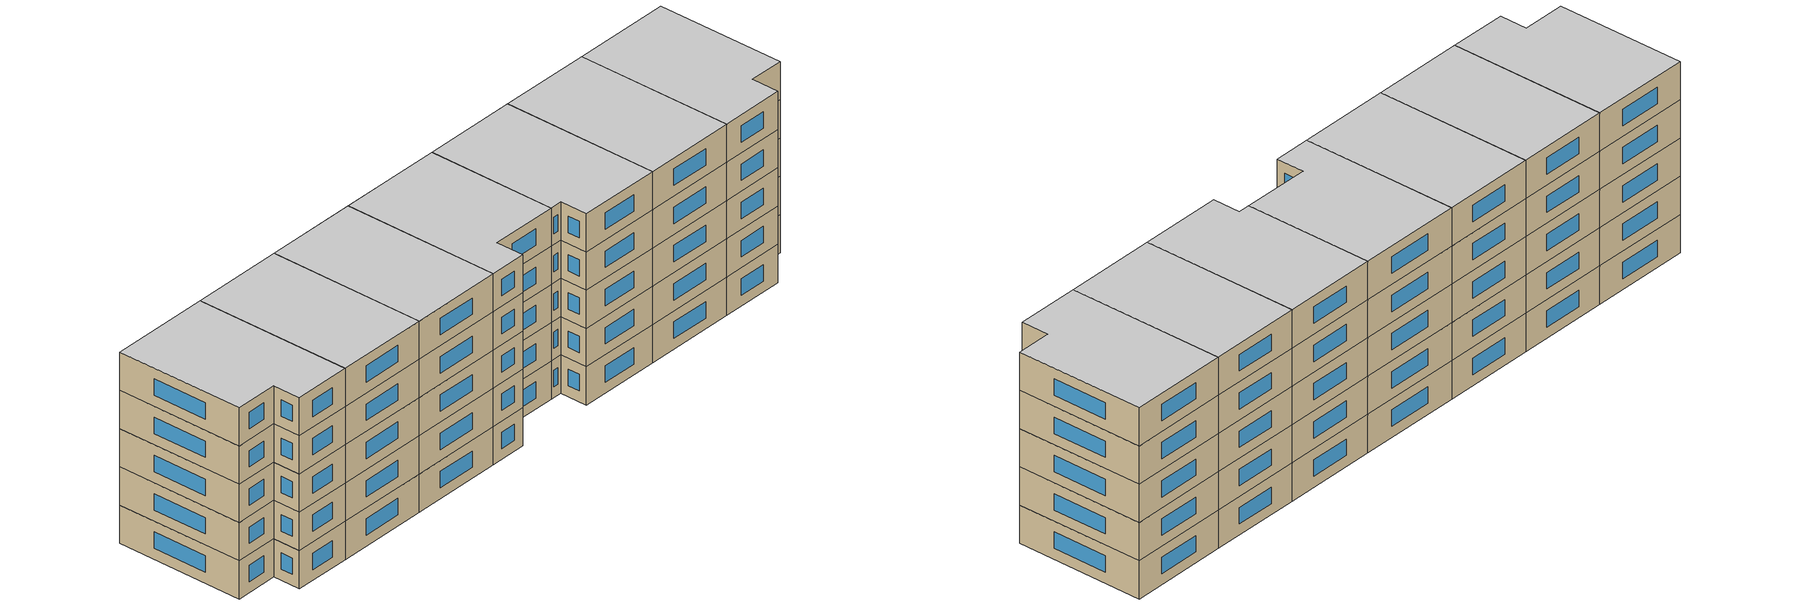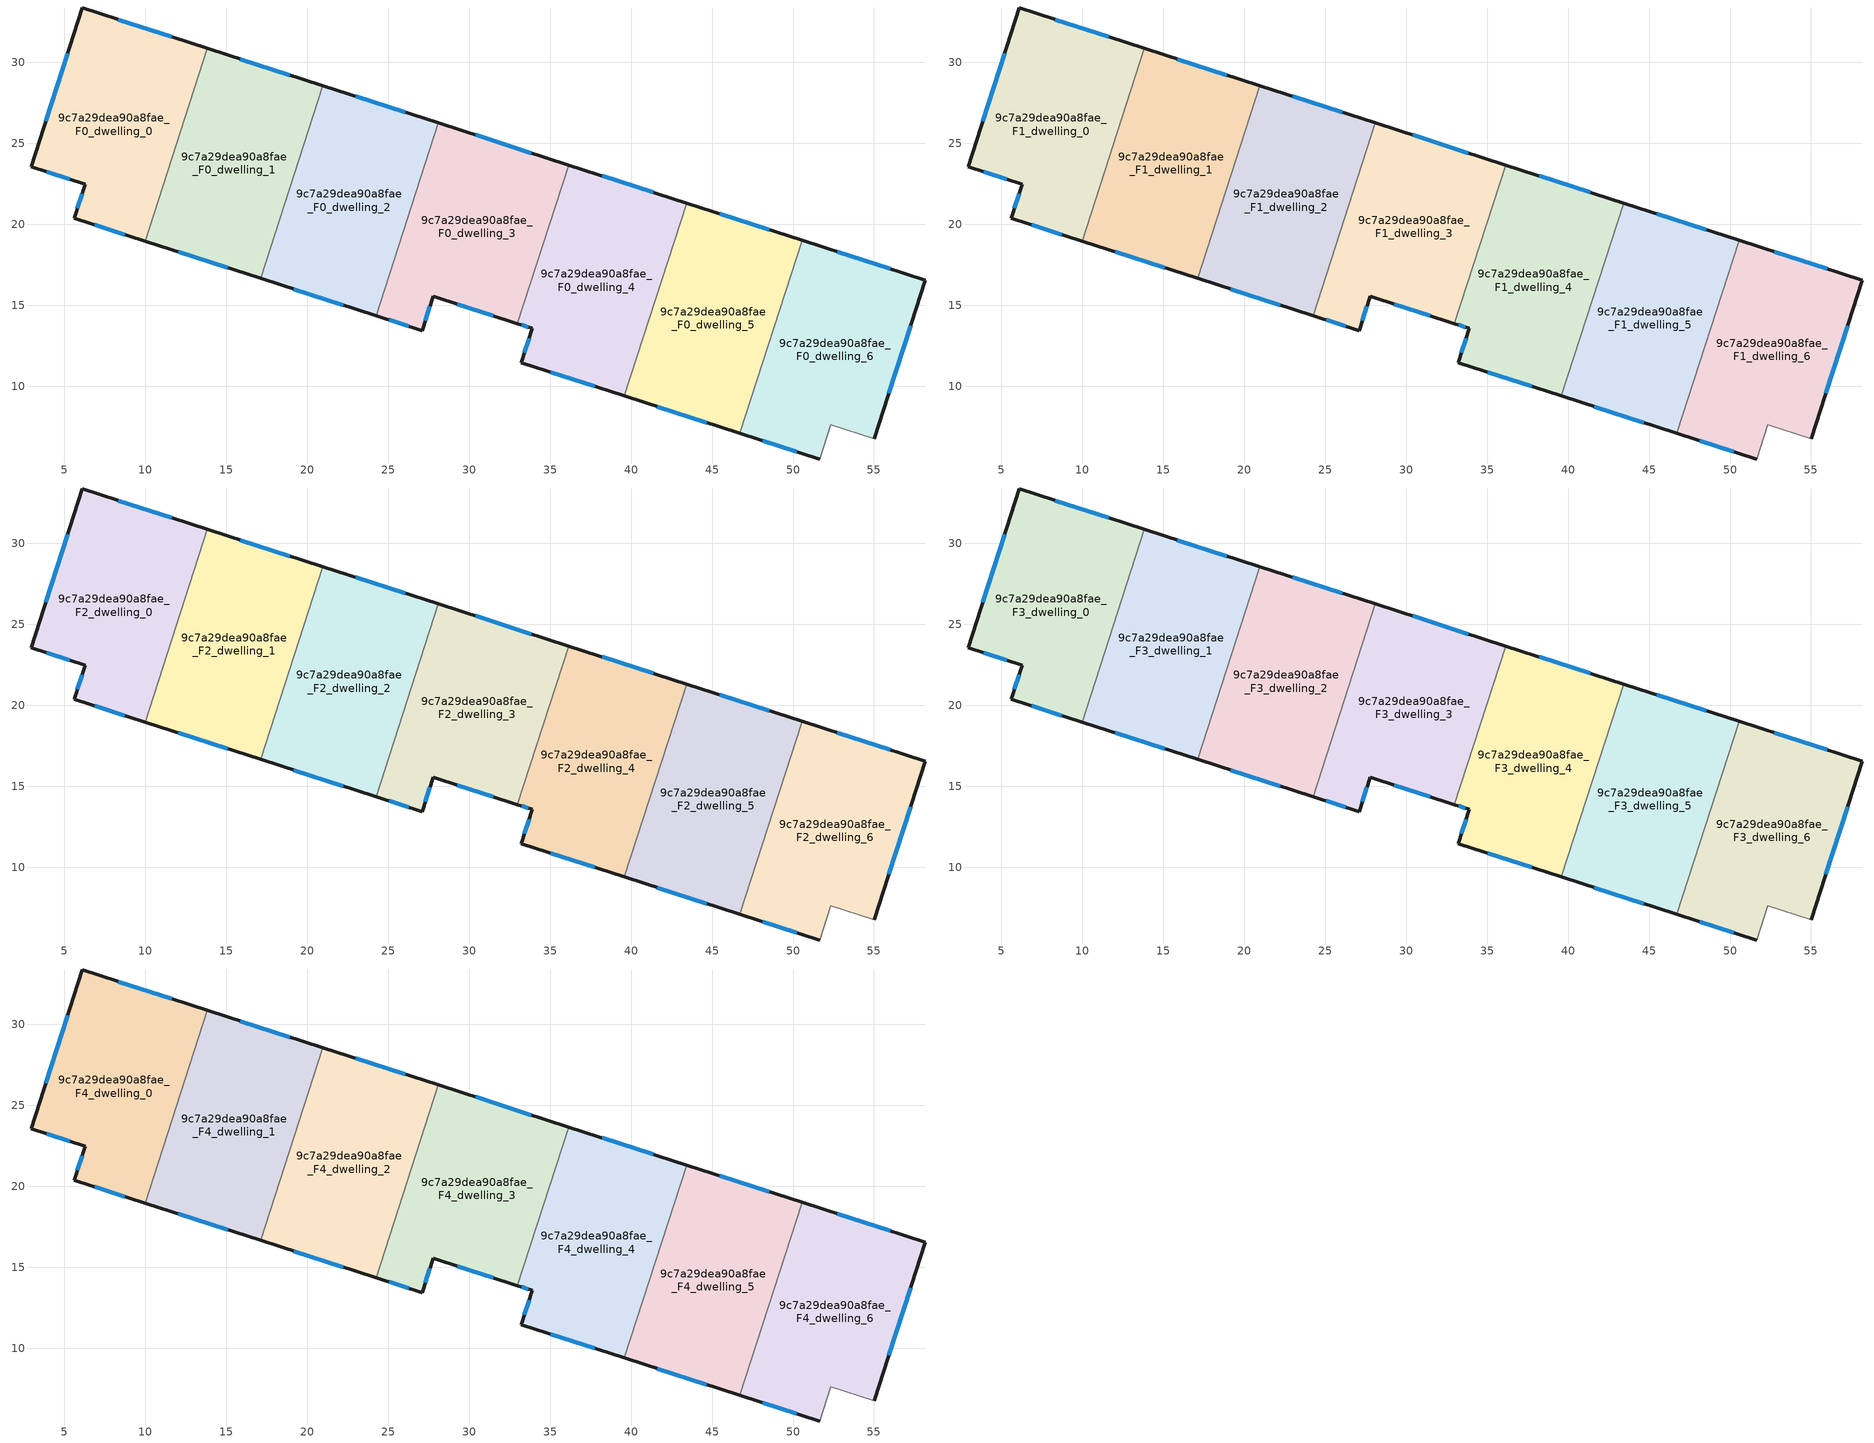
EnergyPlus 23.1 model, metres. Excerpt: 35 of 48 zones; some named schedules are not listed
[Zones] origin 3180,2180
9c7a29dea90a8fae_F0_dwelling_0
 floor ground (EU_floor_Construction): 13.85,30.87 10,18.96 5.62,20.38 6.31,22.49 2.97,23.57 6.13,33.36 z0
 wall outside (EU_wall_Construction): 13.85,30.87 6.13,33.36 2.97,23.57 6.31,22.49 5.62,20.38 10,18.96 z0:3
 wall to 9c7a29dea90a8fae_F0_dwelling_1 (EU_wall_Construction): 10,18.96 13.85,30.87 z0:3
 window (EU_Window_Construction): 5.22,30.56 3.87,26.37 / 11.64,31.58 8.33,32.65 / 6.88,19.97 8.75,19.37 / 6.11,21.89 5.82,20.98 / 3.92,23.26 5.35,22.8 z0.86:2.14
9c7a29dea90a8fae_F0_dwelling_1
 floor ground (EU_floor_Construction): 20.97,28.56 17.13,16.66 10,18.96 13.85,30.87 z0
 wall outside (EU_wall_Construction): 10,18.96 17.13,16.66 / 20.97,28.56 13.85,30.87 z0:3
 wall to 9c7a29dea90a8fae_F0_dwelling_2 (EU_wall_Construction): 17.13,16.66 20.97,28.56 z0:3
 window (EU_Window_Construction): 12.04,18.31 15.09,17.32 / 18.94,29.22 15.88,30.21 z0.86:2.14
9c7a29dea90a8fae_F0_dwelling_2
 floor ground (EU_floor_Construction): 28.1,26.26 24.26,14.36 17.13,16.66 20.97,28.56 z0
 wall outside (EU_wall_Construction): 17.13,16.66 24.26,14.36 / 28.1,26.26 20.97,28.56 z0:3
 wall to 9c7a29dea90a8fae_F0_dwelling_3 (EU_wall_Construction): 24.26,14.36 28.1,26.26 z0:3
 window (EU_Window_Construction): 19.17,16 22.22,15.02 / 26.06,26.92 23.01,27.91 z0.86:2.14
9c7a29dea90a8fae_F0_dwelling_3
 floor ground (EU_floor_Construction): 36.15,23.66 32.99,13.87 27.78,15.55 27.1,13.44 24.26,14.36 28.1,26.26 z0
 wall outside (EU_wall_Construction): 36.15,23.66 28.1,26.26 / 24.26,14.36 27.1,13.44 27.78,15.55 32.99,13.87 z0:3
 wall to 9c7a29dea90a8fae_F0_dwelling_4 (EU_wall_Construction): 32.99,13.87 36.15,23.66 z0:3
 window (EU_Window_Construction): 33.85,24.4 30.4,25.52 / 29.27,15.07 31.5,14.35 / 27.29,14.05 27.58,14.95 / 25.07,14.1 26.28,13.7 z0.86:2.14
9c7a29dea90a8fae_F0_dwelling_4
 floor ground (EU_floor_Construction): 43.44,21.31 39.6,9.41 33.22,11.46 33.91,13.58 32.99,13.87 36.15,23.66 z0
 wall outside (EU_wall_Construction): 43.44,21.31 36.15,23.66 / 32.99,13.87 33.91,13.58 33.22,11.46 39.6,9.41 z0:3
 wall to 9c7a29dea90a8fae_F0_dwelling_5 (EU_wall_Construction): 39.6,9.41 43.44,21.31 z0:3
 window (EU_Window_Construction): 41.36,21.98 38.23,22.99 / 35.04,10.88 37.78,9.99 / 33.71,12.97 33.42,12.07 / 33.25,13.79 33.64,13.66 z0.86:2.14
9c7a29dea90a8fae_F0_dwelling_5
 floor ground (EU_floor_Construction): 50.57,19 46.72,7.1 39.6,9.41 43.44,21.31 z0
 wall outside (EU_wall_Construction): 39.6,9.41 46.72,7.1 / 50.57,19 43.44,21.31 z0:3
 wall to 9c7a29dea90a8fae_F0_dwelling_6 (EU_wall_Construction): 46.72,7.1 50.57,19 z0:3
 window (EU_Window_Construction): 41.63,8.75 44.69,7.76 / 48.53,19.66 45.48,20.65 z0.86:2.14
9c7a29dea90a8fae_F0_dwelling_6
 floor ground (EU_floor_Construction): 58.17,16.55 55.01,6.76 52.33,7.62 51.65,5.51 46.72,7.1 50.57,19 z0
 wall outside (EU_wall_Construction): 46.72,7.1 51.65,5.51 / 55.01,6.76 58.17,16.55 50.57,19 z0:3
 wall adiabatic (EU_wall_Construction): 51.65,5.51 52.33,7.62 55.01,6.76 z0:3
 window (EU_Window_Construction): 48.13,6.65 50.24,5.97 / 56,17.25 52.74,18.3 / 55.91,9.56 57.26,13.75 z0.86:2.14
9c7a29dea90a8fae_F1_dwelling_0
 floor to 9c7a29dea90a8fae_F0_dwelling_0 (EU_floor_Construction): 13.85,30.87 10,18.96 5.62,20.38 6.31,22.49 2.97,23.57 6.13,33.36 z3
 wall outside (EU_wall_Construction): 13.85,30.87 6.13,33.36 2.97,23.57 6.31,22.49 5.62,20.38 10,18.96 z3:6
 wall to 9c7a29dea90a8fae_F1_dwelling_1 (EU_wall_Construction): 10,18.96 13.85,30.87 z3:6
 window (EU_Window_Construction): 5.22,30.56 3.87,26.37 / 11.64,31.58 8.33,32.65 / 6.88,19.97 8.75,19.37 / 6.11,21.89 5.82,20.98 / 3.92,23.26 5.35,22.8 z3.86:5.14
9c7a29dea90a8fae_F1_dwelling_1
 floor to 9c7a29dea90a8fae_F0_dwelling_1 (EU_floor_Construction): 20.97,28.56 17.13,16.66 10,18.96 13.85,30.87 z3
 wall outside (EU_wall_Construction): 10,18.96 17.13,16.66 / 20.97,28.56 13.85,30.87 z3:6
 wall to 9c7a29dea90a8fae_F1_dwelling_2 (EU_wall_Construction): 17.13,16.66 20.97,28.56 z3:6
 window (EU_Window_Construction): 12.04,18.31 15.09,17.32 / 18.94,29.22 15.88,30.21 z3.86:5.14
9c7a29dea90a8fae_F1_dwelling_2
 floor to 9c7a29dea90a8fae_F0_dwelling_2 (EU_floor_Construction): 28.1,26.26 24.26,14.36 17.13,16.66 20.97,28.56 z3
 wall outside (EU_wall_Construction): 17.13,16.66 24.26,14.36 / 28.1,26.26 20.97,28.56 z3:6
 wall to 9c7a29dea90a8fae_F1_dwelling_3 (EU_wall_Construction): 24.26,14.36 28.1,26.26 z3:6
 window (EU_Window_Construction): 19.17,16 22.22,15.02 / 26.06,26.92 23.01,27.91 z3.86:5.14
9c7a29dea90a8fae_F1_dwelling_3
 floor to 9c7a29dea90a8fae_F0_dwelling_3 (EU_floor_Construction): 36.15,23.66 32.99,13.87 27.78,15.55 27.1,13.44 24.26,14.36 28.1,26.26 z3
 wall outside (EU_wall_Construction): 36.15,23.66 28.1,26.26 / 24.26,14.36 27.1,13.44 27.78,15.55 32.99,13.87 z3:6
 wall to 9c7a29dea90a8fae_F1_dwelling_4 (EU_wall_Construction): 32.99,13.87 36.15,23.66 z3:6
 window (EU_Window_Construction): 33.85,24.4 30.4,25.52 / 29.27,15.07 31.5,14.35 / 27.29,14.05 27.58,14.95 / 25.07,14.1 26.28,13.7 z3.86:5.14
9c7a29dea90a8fae_F1_dwelling_4
 floor to 9c7a29dea90a8fae_F0_dwelling_4 (EU_floor_Construction): 43.44,21.31 39.6,9.41 33.22,11.46 33.91,13.58 32.99,13.87 36.15,23.66 z3
 wall outside (EU_wall_Construction): 43.44,21.31 36.15,23.66 / 32.99,13.87 33.91,13.58 33.22,11.46 39.6,9.41 z3:6
 wall to 9c7a29dea90a8fae_F1_dwelling_5 (EU_wall_Construction): 39.6,9.41 43.44,21.31 z3:6
 window (EU_Window_Construction): 41.36,21.98 38.23,22.99 / 35.04,10.88 37.78,9.99 / 33.71,12.97 33.42,12.07 / 33.25,13.79 33.64,13.66 z3.86:5.14
9c7a29dea90a8fae_F1_dwelling_5
 floor to 9c7a29dea90a8fae_F0_dwelling_5 (EU_floor_Construction): 50.57,19 46.72,7.1 39.6,9.41 43.44,21.31 z3
 wall outside (EU_wall_Construction): 39.6,9.41 46.72,7.1 / 50.57,19 43.44,21.31 z3:6
 wall to 9c7a29dea90a8fae_F1_dwelling_6 (EU_wall_Construction): 46.72,7.1 50.57,19 z3:6
 window (EU_Window_Construction): 41.63,8.75 44.69,7.76 / 48.53,19.66 45.48,20.65 z3.86:5.14
9c7a29dea90a8fae_F1_dwelling_6
 floor to 9c7a29dea90a8fae_F0_dwelling_6 (EU_floor_Construction): 58.17,16.55 55.01,6.76 52.33,7.62 51.65,5.51 46.72,7.1 50.57,19 z3
 wall outside (EU_wall_Construction): 46.72,7.1 51.65,5.51 / 55.01,6.76 58.17,16.55 50.57,19 z3:6
 wall adiabatic (EU_wall_Construction): 51.65,5.51 52.33,7.62 55.01,6.76 z3:6
 window (EU_Window_Construction): 48.13,6.65 50.24,5.97 / 56,17.25 52.74,18.3 / 55.91,9.56 57.26,13.75 z3.86:5.14
9c7a29dea90a8fae_F2_dwelling_0
 floor to 9c7a29dea90a8fae_F1_dwelling_0 (EU_floor_Construction): 13.85,30.87 10,18.96 5.62,20.38 6.31,22.49 2.97,23.57 6.13,33.36 z6
 wall outside (EU_wall_Construction): 13.85,30.87 6.13,33.36 2.97,23.57 6.31,22.49 5.62,20.38 10,18.96 z6:9
 wall to 9c7a29dea90a8fae_F2_dwelling_1 (EU_wall_Construction): 10,18.96 13.85,30.87 z6:9
 window (EU_Window_Construction): 5.22,30.56 3.87,26.37 / 11.64,31.58 8.33,32.65 / 6.88,19.97 8.75,19.37 / 6.11,21.89 5.82,20.98 / 3.92,23.26 5.35,22.8 z6.86:8.14
9c7a29dea90a8fae_F2_dwelling_1
 floor to 9c7a29dea90a8fae_F1_dwelling_1 (EU_floor_Construction): 20.97,28.56 17.13,16.66 10,18.96 13.85,30.87 z6
 wall outside (EU_wall_Construction): 10,18.96 17.13,16.66 / 20.97,28.56 13.85,30.87 z6:9
 wall to 9c7a29dea90a8fae_F2_dwelling_2 (EU_wall_Construction): 17.13,16.66 20.97,28.56 z6:9
 window (EU_Window_Construction): 12.04,18.31 15.09,17.32 / 18.94,29.22 15.88,30.21 z6.86:8.14
9c7a29dea90a8fae_F2_dwelling_2
 floor to 9c7a29dea90a8fae_F1_dwelling_2 (EU_floor_Construction): 28.1,26.26 24.26,14.36 17.13,16.66 20.97,28.56 z6
 wall outside (EU_wall_Construction): 17.13,16.66 24.26,14.36 / 28.1,26.26 20.97,28.56 z6:9
 wall to 9c7a29dea90a8fae_F2_dwelling_3 (EU_wall_Construction): 24.26,14.36 28.1,26.26 z6:9
 window (EU_Window_Construction): 19.17,16 22.22,15.02 / 26.06,26.92 23.01,27.91 z6.86:8.14
9c7a29dea90a8fae_F2_dwelling_3
 floor to 9c7a29dea90a8fae_F1_dwelling_3 (EU_floor_Construction): 36.15,23.66 32.99,13.87 27.78,15.55 27.1,13.44 24.26,14.36 28.1,26.26 z6
 wall outside (EU_wall_Construction): 36.15,23.66 28.1,26.26 / 24.26,14.36 27.1,13.44 27.78,15.55 32.99,13.87 z6:9
 wall to 9c7a29dea90a8fae_F2_dwelling_4 (EU_wall_Construction): 32.99,13.87 36.15,23.66 z6:9
 window (EU_Window_Construction): 33.85,24.4 30.4,25.52 / 29.27,15.07 31.5,14.35 / 27.29,14.05 27.58,14.95 / 25.07,14.1 26.28,13.7 z6.86:8.14
9c7a29dea90a8fae_F2_dwelling_4
 floor to 9c7a29dea90a8fae_F1_dwelling_4 (EU_floor_Construction): 43.44,21.31 39.6,9.41 33.22,11.46 33.91,13.58 32.99,13.87 36.15,23.66 z6
 wall outside (EU_wall_Construction): 43.44,21.31 36.15,23.66 / 32.99,13.87 33.91,13.58 33.22,11.46 39.6,9.41 z6:9
 wall to 9c7a29dea90a8fae_F2_dwelling_5 (EU_wall_Construction): 39.6,9.41 43.44,21.31 z6:9
 window (EU_Window_Construction): 41.36,21.98 38.23,22.99 / 35.04,10.88 37.78,9.99 / 33.71,12.97 33.42,12.07 / 33.25,13.79 33.64,13.66 z6.86:8.14
9c7a29dea90a8fae_F2_dwelling_5
 floor to 9c7a29dea90a8fae_F1_dwelling_5 (EU_floor_Construction): 50.57,19 46.72,7.1 39.6,9.41 43.44,21.31 z6
 wall outside (EU_wall_Construction): 39.6,9.41 46.72,7.1 / 50.57,19 43.44,21.31 z6:9
 wall to 9c7a29dea90a8fae_F2_dwelling_6 (EU_wall_Construction): 46.72,7.1 50.57,19 z6:9
 window (EU_Window_Construction): 41.63,8.75 44.69,7.76 / 48.53,19.66 45.48,20.65 z6.86:8.14
9c7a29dea90a8fae_F2_dwelling_6
 floor to 9c7a29dea90a8fae_F1_dwelling_6 (EU_floor_Construction): 58.17,16.55 55.01,6.76 52.33,7.62 51.65,5.51 46.72,7.1 50.57,19 z6
 wall outside (EU_wall_Construction): 46.72,7.1 51.65,5.51 / 55.01,6.76 58.17,16.55 50.57,19 z6:9
 wall adiabatic (EU_wall_Construction): 51.65,5.51 52.33,7.62 55.01,6.76 z6:9
 window (EU_Window_Construction): 48.13,6.65 50.24,5.97 / 56,17.25 52.74,18.3 / 55.91,9.56 57.26,13.75 z6.86:8.14
9c7a29dea90a8fae_F3_dwelling_0
 floor to 9c7a29dea90a8fae_F2_dwelling_0 (EU_floor_Construction): 13.85,30.87 10,18.96 5.62,20.38 6.31,22.49 2.97,23.57 6.13,33.36 z9
 wall outside (EU_wall_Construction): 13.85,30.87 6.13,33.36 2.97,23.57 6.31,22.49 5.62,20.38 10,18.96 z9:12
 wall to 9c7a29dea90a8fae_F3_dwelling_1 (EU_wall_Construction): 10,18.96 13.85,30.87 z9:12
 window (EU_Window_Construction): 5.22,30.56 3.87,26.37 / 11.64,31.58 8.33,32.65 / 6.88,19.97 8.75,19.37 / 6.11,21.89 5.82,20.98 / 3.92,23.26 5.35,22.8 z9.86:11.14
9c7a29dea90a8fae_F3_dwelling_1
 floor to 9c7a29dea90a8fae_F2_dwelling_1 (EU_floor_Construction): 20.97,28.56 17.13,16.66 10,18.96 13.85,30.87 z9
 wall outside (EU_wall_Construction): 10,18.96 17.13,16.66 / 20.97,28.56 13.85,30.87 z9:12
 wall to 9c7a29dea90a8fae_F3_dwelling_2 (EU_wall_Construction): 17.13,16.66 20.97,28.56 z9:12
 window (EU_Window_Construction): 12.04,18.31 15.09,17.32 / 18.94,29.22 15.88,30.21 z9.86:11.14
9c7a29dea90a8fae_F3_dwelling_2
 floor to 9c7a29dea90a8fae_F2_dwelling_2 (EU_floor_Construction): 28.1,26.26 24.26,14.36 17.13,16.66 20.97,28.56 z9
 wall outside (EU_wall_Construction): 17.13,16.66 24.26,14.36 / 28.1,26.26 20.97,28.56 z9:12
 wall to 9c7a29dea90a8fae_F3_dwelling_3 (EU_wall_Construction): 24.26,14.36 28.1,26.26 z9:12
 window (EU_Window_Construction): 19.17,16 22.22,15.02 / 26.06,26.92 23.01,27.91 z9.86:11.14
9c7a29dea90a8fae_F3_dwelling_3
 floor to 9c7a29dea90a8fae_F2_dwelling_3 (EU_floor_Construction): 36.15,23.66 32.99,13.87 27.78,15.55 27.1,13.44 24.26,14.36 28.1,26.26 z9
 wall outside (EU_wall_Construction): 36.15,23.66 28.1,26.26 / 24.26,14.36 27.1,13.44 27.78,15.55 32.99,13.87 z9:12
 wall to 9c7a29dea90a8fae_F3_dwelling_4 (EU_wall_Construction): 32.99,13.87 36.15,23.66 z9:12
 window (EU_Window_Construction): 33.85,24.4 30.4,25.52 / 29.27,15.07 31.5,14.35 / 27.29,14.05 27.58,14.95 / 25.07,14.1 26.28,13.7 z9.86:11.14
9c7a29dea90a8fae_F3_dwelling_4
 floor to 9c7a29dea90a8fae_F2_dwelling_4 (EU_floor_Construction): 43.44,21.31 39.6,9.41 33.22,11.46 33.91,13.58 32.99,13.87 36.15,23.66 z9
 wall outside (EU_wall_Construction): 43.44,21.31 36.15,23.66 / 32.99,13.87 33.91,13.58 33.22,11.46 39.6,9.41 z9:12
 wall to 9c7a29dea90a8fae_F3_dwelling_5 (EU_wall_Construction): 39.6,9.41 43.44,21.31 z9:12
 window (EU_Window_Construction): 41.36,21.98 38.23,22.99 / 35.04,10.88 37.78,9.99 / 33.71,12.97 33.42,12.07 / 33.25,13.79 33.64,13.66 z9.86:11.14
9c7a29dea90a8fae_F3_dwelling_5
 floor to 9c7a29dea90a8fae_F2_dwelling_5 (EU_floor_Construction): 50.57,19 46.72,7.1 39.6,9.41 43.44,21.31 z9
 wall outside (EU_wall_Construction): 39.6,9.41 46.72,7.1 / 50.57,19 43.44,21.31 z9:12
 wall to 9c7a29dea90a8fae_F3_dwelling_6 (EU_wall_Construction): 46.72,7.1 50.57,19 z9:12
 window (EU_Window_Construction): 41.63,8.75 44.69,7.76 / 48.53,19.66 45.48,20.65 z9.86:11.14
9c7a29dea90a8fae_F3_dwelling_6
 floor to 9c7a29dea90a8fae_F2_dwelling_6 (EU_floor_Construction): 58.17,16.55 55.01,6.76 52.33,7.62 51.65,5.51 46.72,7.1 50.57,19 z9
 wall outside (EU_wall_Construction): 46.72,7.1 51.65,5.51 / 55.01,6.76 58.17,16.55 50.57,19 z9:12
 wall adiabatic (EU_wall_Construction): 51.65,5.51 52.33,7.62 55.01,6.76 z9:12
 window (EU_Window_Construction): 48.13,6.65 50.24,5.97 / 56,17.25 52.74,18.3 / 55.91,9.56 57.26,13.75 z9.86:11.14
9c7a29dea90a8fae_F4_dwelling_0
 floor to 9c7a29dea90a8fae_F3_dwelling_0 (EU_floor_Construction): 13.85,30.87 10,18.96 5.62,20.38 6.31,22.49 2.97,23.57 6.13,33.36 z12
 wall outside (EU_wall_Construction): 13.85,30.87 6.13,33.36 2.97,23.57 6.31,22.49 5.62,20.38 10,18.96 z12:15
 wall to 9c7a29dea90a8fae_F4_dwelling_1 (EU_wall_Construction): 10,18.96 13.85,30.87 z12:15
 window (EU_Window_Construction): 5.22,30.56 3.87,26.37 / 11.64,31.58 8.33,32.65 / 6.88,19.97 8.75,19.37 / 6.11,21.89 5.82,20.98 / 3.92,23.26 5.35,22.8 z12.86:14.14
 ceiling to 9c7a29dea90a8fae_F5_dwelling_0 (EU_floor_Construction): 10,18.96 13.85,30.87 6.13,33.36 2.97,23.57 6.31,22.49 5.62,20.38 z15
9c7a29dea90a8fae_F4_dwelling_1
 floor to 9c7a29dea90a8fae_F3_dwelling_1 (EU_floor_Construction): 20.97,28.56 17.13,16.66 10,18.96 13.85,30.87 z12
 wall outside (EU_wall_Construction): 10,18.96 17.13,16.66 / 20.97,28.56 13.85,30.87 z12:15
 wall to 9c7a29dea90a8fae_F4_dwelling_2 (EU_wall_Construction): 17.13,16.66 20.97,28.56 z12:15
 window (EU_Window_Construction): 12.04,18.31 15.09,17.32 / 18.94,29.22 15.88,30.21 z12.86:14.14
 ceiling to 9c7a29dea90a8fae_F5_dwelling_1 (EU_floor_Construction): 17.13,16.66 20.97,28.56 13.85,30.87 10,18.96 z15
9c7a29dea90a8fae_F4_dwelling_2
 floor to 9c7a29dea90a8fae_F3_dwelling_2 (EU_floor_Construction): 28.1,26.26 24.26,14.36 17.13,16.66 20.97,28.56 z12
 wall outside (EU_wall_Construction): 17.13,16.66 24.26,14.36 / 28.1,26.26 20.97,28.56 z12:15
 wall to 9c7a29dea90a8fae_F4_dwelling_3 (EU_wall_Construction): 24.26,14.36 28.1,26.26 z12:15
 window (EU_Window_Construction): 19.17,16 22.22,15.02 / 26.06,26.92 23.01,27.91 z12.86:14.14
 ceiling to 9c7a29dea90a8fae_F5_dwelling_2 (EU_floor_Construction): 24.26,14.36 28.1,26.26 20.97,28.56 17.13,16.66 z15
9c7a29dea90a8fae_F4_dwelling_3
 floor to 9c7a29dea90a8fae_F3_dwelling_3 (EU_floor_Construction): 36.15,23.66 32.99,13.87 27.78,15.55 27.1,13.44 24.26,14.36 28.1,26.26 z12
 wall outside (EU_wall_Construction): 36.15,23.66 28.1,26.26 / 24.26,14.36 27.1,13.44 27.78,15.55 32.99,13.87 z12:15
 wall to 9c7a29dea90a8fae_F4_dwelling_4 (EU_wall_Construction): 32.99,13.87 36.15,23.66 z12:15
 window (EU_Window_Construction): 33.85,24.4 30.4,25.52 / 29.27,15.07 31.5,14.35 / 27.29,14.05 27.58,14.95 / 25.07,14.1 26.28,13.7 z12.86:14.14
 ceiling to 9c7a29dea90a8fae_F5_dwelling_3 (EU_floor_Construction): 32.99,13.87 36.15,23.66 28.1,26.26 24.26,14.36 27.1,13.44 27.78,15.55 z15
9c7a29dea90a8fae_F4_dwelling_4
 floor to 9c7a29dea90a8fae_F3_dwelling_4 (EU_floor_Construction): 43.44,21.31 39.6,9.41 33.22,11.46 33.91,13.58 32.99,13.87 36.15,23.66 z12
 wall outside (EU_wall_Construction): 43.44,21.31 36.15,23.66 / 32.99,13.87 33.91,13.58 33.22,11.46 39.6,9.41 z12:15
 wall to 9c7a29dea90a8fae_F4_dwelling_5 (EU_wall_Construction): 39.6,9.41 43.44,21.31 z12:15
 window (EU_Window_Construction): 41.36,21.98 38.23,22.99 / 35.04,10.88 37.78,9.99 / 33.71,12.97 33.42,12.07 / 33.25,13.79 33.64,13.66 z12.86:14.14
 ceiling to 9c7a29dea90a8fae_F5_dwelling_4 (EU_floor_Construction): 39.6,9.41 43.44,21.31 36.15,23.66 32.99,13.87 33.91,13.58 33.22,11.46 z15
9c7a29dea90a8fae_F4_dwelling_5
 floor to 9c7a29dea90a8fae_F3_dwelling_5 (EU_floor_Construction): 50.57,19 46.72,7.1 39.6,9.41 43.44,21.31 z12
 wall outside (EU_wall_Construction): 39.6,9.41 46.72,7.1 / 50.57,19 43.44,21.31 z12:15
 wall to 9c7a29dea90a8fae_F4_dwelling_6 (EU_wall_Construction): 46.72,7.1 50.57,19 z12:15
 window (EU_Window_Construction): 41.63,8.75 44.69,7.76 / 48.53,19.66 45.48,20.65 z12.86:14.14
 ceiling to 9c7a29dea90a8fae_F5_dwelling_5 (EU_floor_Construction): 46.72,7.1 50.57,19 43.44,21.31 39.6,9.41 z15
9c7a29dea90a8fae_F4_dwelling_6
 floor to 9c7a29dea90a8fae_F3_dwelling_6 (EU_floor_Construction): 58.17,16.55 55.01,6.76 52.33,7.62 51.65,5.51 46.72,7.1 50.57,19 z12
 wall outside (EU_wall_Construction): 46.72,7.1 51.65,5.51 / 55.01,6.76 58.17,16.55 50.57,19 z12:15
 wall adiabatic (EU_wall_Construction): 51.65,5.51 52.33,7.62 55.01,6.76 z12:15
 window (EU_Window_Construction): 48.13,6.65 50.24,5.97 / 56,17.25 52.74,18.3 / 55.91,9.56 57.26,13.75 z12.86:14.14
 ceiling to 9c7a29dea90a8fae_F5_dwelling_6 (EU_floor_Construction): 55.01,6.76 58.17,16.55 50.57,19 46.72,7.1 51.65,5.51 52.33,7.62 z15
[Building]
EU S2 Campaign: North Axis=0; Terrain=City; Solar Distribution=FullExterior
[Site:Location]
Helsinki-Vantaa.AP: Latitude=60.317; Longitude=24.963; Time Zone=2; Elevation=54.6
[SizingPeriod:WeatherFileDays]
AnnualSizingPeriod: Begin Month=1; Begin Day of Month=1; End Month=12; End Day of Month=31; Day of Week for Start Day=Monday; Use Weather File Daylight Saving Period=No; Use Weather File Rain and Snow Indicators=No
[MATERIAL]
EU_InternalMass_Material: Roughness=MediumRough; Thickness=0.1; Conductivity=1; Density=1800; Specific Heat=900; Thermal Absorptance=0.9; Solar Absorptance=0.7; Visible Absorptance=0.7
[MATERIAL:NOMASS] Roughness=MediumRough; Thermal Absorptance=0.9; Solar Absorptance=0.7; Visible Absorptance=0.7
Name | Thermal Resistance
EU_wall_NoMass | 5.91765
EU_floor_NoMass | 6.2875
[WINDOWMATERIAL:SIMPLEGLAZINGSYSTEM]
EU_Window_SimpleGlazing: UFactor=0.994035; Solar Heat Gain Coefficient=0.7; Visible Transmittance=0.7
[CONSTRUCTION]
EU_wall_Construction: EU_wall_NoMass
EU_floor_Construction: EU_floor_NoMass
EU_Window_Construction: EU_Window_SimpleGlazing
EU_InternalMass_Construction: EU_InternalMass_Material
[ZONE] Type=1; Multiplier=1; Ceiling Height=autocalculate; Floor Area=autocalculate; Part of Total Floor Area=Yes
Name | Volume
9c7a29dea90a8fae_F0_dwelling_0; 9c7a29dea90a8fae_F1_dwelling_0; 9c7a29dea90a8fae_F2_dwelling_0; 9c7a29dea90a8fae_F3_dwelling_0; 9c7a29dea90a8fae_F4_dwelling_0 | 281.029
9c7a29dea90a8fae_F0_dwelling_1; 9c7a29dea90a8fae_F1_dwelling_1; 9c7a29dea90a8fae_F2_dwelling_1; 9c7a29dea90a8fae_F3_dwelling_1; 9c7a29dea90a8fae_F4_dwelling_1 | 280.952
9c7a29dea90a8fae_F0_dwelling_2; 9c7a29dea90a8fae_F1_dwelling_2; 9c7a29dea90a8fae_F2_dwelling_2; 9c7a29dea90a8fae_F3_dwelling_2; 9c7a29dea90a8fae_F4_dwelling_2 | 281.022
9c7a29dea90a8fae_F0_dwelling_3; 9c7a29dea90a8fae_F1_dwelling_3; 9c7a29dea90a8fae_F2_dwelling_3; 9c7a29dea90a8fae_F3_dwelling_3; 9c7a29dea90a8fae_F4_dwelling_3 | 280.975
9c7a29dea90a8fae_F0_dwelling_4; 9c7a29dea90a8fae_F1_dwelling_4; 9c7a29dea90a8fae_F2_dwelling_4; 9c7a29dea90a8fae_F3_dwelling_4; 9c7a29dea90a8fae_F4_dwelling_4 | 280.997
9c7a29dea90a8fae_F0_dwelling_5; 9c7a29dea90a8fae_F1_dwelling_5; 9c7a29dea90a8fae_F2_dwelling_5; 9c7a29dea90a8fae_F3_dwelling_5; 9c7a29dea90a8fae_F4_dwelling_5 | 281.024
9c7a29dea90a8fae_F0_dwelling_6; 9c7a29dea90a8fae_F1_dwelling_6; 9c7a29dea90a8fae_F2_dwelling_6; 9c7a29dea90a8fae_F3_dwelling_6; 9c7a29dea90a8fae_F4_dwelling_6 | 280.972
[INTERNALMASS] Construction=EU_InternalMass_Construction
Name | Zone or ZoneList | Surface Area
9c7a29dea90a8fae_F0_dwelling_0_EU_InternalMass | 9c7a29dea90a8fae_F0_dwelling_0 | 93.6757
9c7a29dea90a8fae_F0_dwelling_1_EU_InternalMass | 9c7a29dea90a8fae_F0_dwelling_1 | 93.6506
9c7a29dea90a8fae_F0_dwelling_2_EU_InternalMass | 9c7a29dea90a8fae_F0_dwelling_2 | 93.6744
9c7a29dea90a8fae_F0_dwelling_3_EU_InternalMass | 9c7a29dea90a8fae_F0_dwelling_3 | 93.6585
9c7a29dea90a8fae_F0_dwelling_4_EU_InternalMass | 9c7a29dea90a8fae_F0_dwelling_4 | 93.6655
9c7a29dea90a8fae_F0_dwelling_5_EU_InternalMass | 9c7a29dea90a8fae_F0_dwelling_5 | 93.6744
9c7a29dea90a8fae_F0_dwelling_6_EU_InternalMass | 9c7a29dea90a8fae_F0_dwelling_6 | 93.6574
9c7a29dea90a8fae_F1_dwelling_0_EU_InternalMass | 9c7a29dea90a8fae_F1_dwelling_0 | 93.6757
9c7a29dea90a8fae_F1_dwelling_1_EU_InternalMass | 9c7a29dea90a8fae_F1_dwelling_1 | 93.6506
9c7a29dea90a8fae_F1_dwelling_2_EU_InternalMass | 9c7a29dea90a8fae_F1_dwelling_2 | 93.6744
9c7a29dea90a8fae_F1_dwelling_3_EU_InternalMass | 9c7a29dea90a8fae_F1_dwelling_3 | 93.6585
9c7a29dea90a8fae_F1_dwelling_4_EU_InternalMass | 9c7a29dea90a8fae_F1_dwelling_4 | 93.6655
9c7a29dea90a8fae_F1_dwelling_5_EU_InternalMass | 9c7a29dea90a8fae_F1_dwelling_5 | 93.6744
9c7a29dea90a8fae_F1_dwelling_6_EU_InternalMass | 9c7a29dea90a8fae_F1_dwelling_6 | 93.6574
9c7a29dea90a8fae_F2_dwelling_0_EU_InternalMass | 9c7a29dea90a8fae_F2_dwelling_0 | 93.6757
9c7a29dea90a8fae_F2_dwelling_1_EU_InternalMass | 9c7a29dea90a8fae_F2_dwelling_1 | 93.6506
9c7a29dea90a8fae_F2_dwelling_2_EU_InternalMass | 9c7a29dea90a8fae_F2_dwelling_2 | 93.6744
9c7a29dea90a8fae_F2_dwelling_3_EU_InternalMass | 9c7a29dea90a8fae_F2_dwelling_3 | 93.6585
9c7a29dea90a8fae_F2_dwelling_4_EU_InternalMass | 9c7a29dea90a8fae_F2_dwelling_4 | 93.6655
9c7a29dea90a8fae_F2_dwelling_5_EU_InternalMass | 9c7a29dea90a8fae_F2_dwelling_5 | 93.6744
9c7a29dea90a8fae_F2_dwelling_6_EU_InternalMass | 9c7a29dea90a8fae_F2_dwelling_6 | 93.6574
9c7a29dea90a8fae_F3_dwelling_0_EU_InternalMass | 9c7a29dea90a8fae_F3_dwelling_0 | 93.6757
9c7a29dea90a8fae_F3_dwelling_1_EU_InternalMass | 9c7a29dea90a8fae_F3_dwelling_1 | 93.6506
9c7a29dea90a8fae_F3_dwelling_2_EU_InternalMass | 9c7a29dea90a8fae_F3_dwelling_2 | 93.6744
9c7a29dea90a8fae_F3_dwelling_3_EU_InternalMass | 9c7a29dea90a8fae_F3_dwelling_3 | 93.6585
9c7a29dea90a8fae_F3_dwelling_4_EU_InternalMass | 9c7a29dea90a8fae_F3_dwelling_4 | 93.6655
9c7a29dea90a8fae_F3_dwelling_5_EU_InternalMass | 9c7a29dea90a8fae_F3_dwelling_5 | 93.6744
9c7a29dea90a8fae_F3_dwelling_6_EU_InternalMass | 9c7a29dea90a8fae_F3_dwelling_6 | 93.6574
9c7a29dea90a8fae_F4_dwelling_0_EU_InternalMass | 9c7a29dea90a8fae_F4_dwelling_0 | 93.6757
9c7a29dea90a8fae_F4_dwelling_1_EU_InternalMass | 9c7a29dea90a8fae_F4_dwelling_1 | 93.6506
9c7a29dea90a8fae_F4_dwelling_2_EU_InternalMass | 9c7a29dea90a8fae_F4_dwelling_2 | 93.6744
9c7a29dea90a8fae_F4_dwelling_3_EU_InternalMass | 9c7a29dea90a8fae_F4_dwelling_3 | 93.6585
9c7a29dea90a8fae_F4_dwelling_4_EU_InternalMass | 9c7a29dea90a8fae_F4_dwelling_4 | 93.6655
9c7a29dea90a8fae_F4_dwelling_5_EU_InternalMass | 9c7a29dea90a8fae_F4_dwelling_5 | 93.6744
9c7a29dea90a8fae_F4_dwelling_6_EU_InternalMass | 9c7a29dea90a8fae_F4_dwelling_6 | 93.6574
[OTHEREQUIPMENT] Fuel Type=Electricity; Design Level Calculation Method=Watts/Area; Power per Zone Floor Area=1; Fraction Latent=0; Fraction Radiant=0; Fraction Lost=0; Carbon Dioxide Generation Rate=0; EndUse Subcategory=EU_Step8_InternalGains
Name | Zone or ZoneList or Space or SpaceList | Schedule
EU_Step8_InternalGain_9c7a29dea90a8fae_F0_dwelling_0_f000 | 9c7a29dea90a8fae_F0_dwelling_0 | EU_Step8_GainSchedule_9c7a29dea90a8fae_F0_dwelling_0_f000
EU_Step8_InternalGain_9c7a29dea90a8fae_F0_dwelling_1_f000 | 9c7a29dea90a8fae_F0_dwelling_1 | EU_Step8_GainSchedule_9c7a29dea90a8fae_F0_dwelling_1_f000
EU_Step8_InternalGain_9c7a29dea90a8fae_F0_dwelling_2_f000 | 9c7a29dea90a8fae_F0_dwelling_2 | EU_Step8_GainSchedule_9c7a29dea90a8fae_F0_dwelling_2_f000
EU_Step8_InternalGain_9c7a29dea90a8fae_F0_dwelling_3_f000 | 9c7a29dea90a8fae_F0_dwelling_3 | EU_Step8_GainSchedule_9c7a29dea90a8fae_F0_dwelling_3_f000
EU_Step8_InternalGain_9c7a29dea90a8fae_F0_dwelling_4_f000 | 9c7a29dea90a8fae_F0_dwelling_4 | EU_Step8_GainSchedule_9c7a29dea90a8fae_F0_dwelling_4_f000
EU_Step8_InternalGain_9c7a29dea90a8fae_F0_dwelling_5_f000 | 9c7a29dea90a8fae_F0_dwelling_5 | EU_Step8_GainSchedule_9c7a29dea90a8fae_F0_dwelling_5_f000
EU_Step8_InternalGain_9c7a29dea90a8fae_F0_dwelling_6_f000 | 9c7a29dea90a8fae_F0_dwelling_6 | EU_Step8_GainSchedule_9c7a29dea90a8fae_F0_dwelling_6_f000
EU_Step8_InternalGain_9c7a29dea90a8fae_F1_dwelling_0_f000 | 9c7a29dea90a8fae_F1_dwelling_0 | EU_Step8_GainSchedule_9c7a29dea90a8fae_F1_dwelling_0_f000
EU_Step8_InternalGain_9c7a29dea90a8fae_F1_dwelling_1_f000 | 9c7a29dea90a8fae_F1_dwelling_1 | EU_Step8_GainSchedule_9c7a29dea90a8fae_F1_dwelling_1_f000
EU_Step8_InternalGain_9c7a29dea90a8fae_F1_dwelling_2_f000 | 9c7a29dea90a8fae_F1_dwelling_2 | EU_Step8_GainSchedule_9c7a29dea90a8fae_F1_dwelling_2_f000
EU_Step8_InternalGain_9c7a29dea90a8fae_F1_dwelling_3_f000 | 9c7a29dea90a8fae_F1_dwelling_3 | EU_Step8_GainSchedule_9c7a29dea90a8fae_F1_dwelling_3_f000
EU_Step8_InternalGain_9c7a29dea90a8fae_F1_dwelling_4_f000 | 9c7a29dea90a8fae_F1_dwelling_4 | EU_Step8_GainSchedule_9c7a29dea90a8fae_F1_dwelling_4_f000
EU_Step8_InternalGain_9c7a29dea90a8fae_F1_dwelling_5_f000 | 9c7a29dea90a8fae_F1_dwelling_5 | EU_Step8_GainSchedule_9c7a29dea90a8fae_F1_dwelling_5_f000
EU_Step8_InternalGain_9c7a29dea90a8fae_F1_dwelling_6_f000 | 9c7a29dea90a8fae_F1_dwelling_6 | EU_Step8_GainSchedule_9c7a29dea90a8fae_F1_dwelling_6_f000
EU_Step8_InternalGain_9c7a29dea90a8fae_F2_dwelling_0_f000 | 9c7a29dea90a8fae_F2_dwelling_0 | EU_Step8_GainSchedule_9c7a29dea90a8fae_F2_dwelling_0_f000
EU_Step8_InternalGain_9c7a29dea90a8fae_F2_dwelling_1_f000 | 9c7a29dea90a8fae_F2_dwelling_1 | EU_Step8_GainSchedule_9c7a29dea90a8fae_F2_dwelling_1_f000
EU_Step8_InternalGain_9c7a29dea90a8fae_F2_dwelling_2_f000 | 9c7a29dea90a8fae_F2_dwelling_2 | EU_Step8_GainSchedule_9c7a29dea90a8fae_F2_dwelling_2_f000
EU_Step8_InternalGain_9c7a29dea90a8fae_F2_dwelling_3_f000 | 9c7a29dea90a8fae_F2_dwelling_3 | EU_Step8_GainSchedule_9c7a29dea90a8fae_F2_dwelling_3_f000
EU_Step8_InternalGain_9c7a29dea90a8fae_F2_dwelling_4_f000 | 9c7a29dea90a8fae_F2_dwelling_4 | EU_Step8_GainSchedule_9c7a29dea90a8fae_F2_dwelling_4_f000
EU_Step8_InternalGain_9c7a29dea90a8fae_F2_dwelling_5_f000 | 9c7a29dea90a8fae_F2_dwelling_5 | EU_Step8_GainSchedule_9c7a29dea90a8fae_F2_dwelling_5_f000
EU_Step8_InternalGain_9c7a29dea90a8fae_F2_dwelling_6_f000 | 9c7a29dea90a8fae_F2_dwelling_6 | EU_Step8_GainSchedule_9c7a29dea90a8fae_F2_dwelling_6_f000
EU_Step8_InternalGain_9c7a29dea90a8fae_F3_dwelling_0_f000 | 9c7a29dea90a8fae_F3_dwelling_0 | EU_Step8_GainSchedule_9c7a29dea90a8fae_F3_dwelling_0_f000
EU_Step8_InternalGain_9c7a29dea90a8fae_F3_dwelling_1_f000 | 9c7a29dea90a8fae_F3_dwelling_1 | EU_Step8_GainSchedule_9c7a29dea90a8fae_F3_dwelling_1_f000
EU_Step8_InternalGain_9c7a29dea90a8fae_F3_dwelling_2_f000 | 9c7a29dea90a8fae_F3_dwelling_2 | EU_Step8_GainSchedule_9c7a29dea90a8fae_F3_dwelling_2_f000
EU_Step8_InternalGain_9c7a29dea90a8fae_F3_dwelling_3_f000 | 9c7a29dea90a8fae_F3_dwelling_3 | EU_Step8_GainSchedule_9c7a29dea90a8fae_F3_dwelling_3_f000
EU_Step8_InternalGain_9c7a29dea90a8fae_F3_dwelling_4_f000 | 9c7a29dea90a8fae_F3_dwelling_4 | EU_Step8_GainSchedule_9c7a29dea90a8fae_F3_dwelling_4_f000
EU_Step8_InternalGain_9c7a29dea90a8fae_F3_dwelling_5_f000 | 9c7a29dea90a8fae_F3_dwelling_5 | EU_Step8_GainSchedule_9c7a29dea90a8fae_F3_dwelling_5_f000
EU_Step8_InternalGain_9c7a29dea90a8fae_F3_dwelling_6_f000 | 9c7a29dea90a8fae_F3_dwelling_6 | EU_Step8_GainSchedule_9c7a29dea90a8fae_F3_dwelling_6_f000
EU_Step8_InternalGain_9c7a29dea90a8fae_F4_dwelling_0_f000 | 9c7a29dea90a8fae_F4_dwelling_0 | EU_Step8_GainSchedule_9c7a29dea90a8fae_F4_dwelling_0_f000
EU_Step8_InternalGain_9c7a29dea90a8fae_F4_dwelling_1_f000 | 9c7a29dea90a8fae_F4_dwelling_1 | EU_Step8_GainSchedule_9c7a29dea90a8fae_F4_dwelling_1_f000
EU_Step8_InternalGain_9c7a29dea90a8fae_F4_dwelling_2_f000 | 9c7a29dea90a8fae_F4_dwelling_2 | EU_Step8_GainSchedule_9c7a29dea90a8fae_F4_dwelling_2_f000
EU_Step8_InternalGain_9c7a29dea90a8fae_F4_dwelling_3_f000 | 9c7a29dea90a8fae_F4_dwelling_3 | EU_Step8_GainSchedule_9c7a29dea90a8fae_F4_dwelling_3_f000
EU_Step8_InternalGain_9c7a29dea90a8fae_F4_dwelling_4_f000 | 9c7a29dea90a8fae_F4_dwelling_4 | EU_Step8_GainSchedule_9c7a29dea90a8fae_F4_dwelling_4_f000
EU_Step8_InternalGain_9c7a29dea90a8fae_F4_dwelling_5_f000 | 9c7a29dea90a8fae_F4_dwelling_5 | EU_Step8_GainSchedule_9c7a29dea90a8fae_F4_dwelling_5_f000
EU_Step8_InternalGain_9c7a29dea90a8fae_F4_dwelling_6_f000 | 9c7a29dea90a8fae_F4_dwelling_6 | EU_Step8_GainSchedule_9c7a29dea90a8fae_F4_dwelling_6_f000
[ZONEVENTILATION:DESIGNFLOWRATE] Schedule=EU_AlwaysOn; Design Flow Rate Calculation Method=AirChanges/Hour; Air Changes per Hour=0.596421; Ventilation Type=Natural; Fan Pressure Rise=0; Fan Total Efficiency=1; Constant Term Coefficient=1; Temperature Term Coefficient=0; Velocity Term Coefficient=0; Velocity Squared Term Coefficient=0; Minimum Indoor Temperature=-100; Maximum Indoor Temperature=100; Delta Temperature=-100; Minimum Outdoor Temperature=-100; Maximum Outdoor Temperature=100; Maximum Wind Speed=40
Name | Zone or ZoneList or Space or SpaceList
EU_ConstantAir_9c7a29dea90a8fae_F0_dwelling_0 | 9c7a29dea90a8fae_F0_dwelling_0
EU_ConstantAir_9c7a29dea90a8fae_F0_dwelling_1 | 9c7a29dea90a8fae_F0_dwelling_1
EU_ConstantAir_9c7a29dea90a8fae_F0_dwelling_2 | 9c7a29dea90a8fae_F0_dwelling_2
EU_ConstantAir_9c7a29dea90a8fae_F0_dwelling_3 | 9c7a29dea90a8fae_F0_dwelling_3
EU_ConstantAir_9c7a29dea90a8fae_F0_dwelling_4 | 9c7a29dea90a8fae_F0_dwelling_4
EU_ConstantAir_9c7a29dea90a8fae_F0_dwelling_5 | 9c7a29dea90a8fae_F0_dwelling_5
EU_ConstantAir_9c7a29dea90a8fae_F0_dwelling_6 | 9c7a29dea90a8fae_F0_dwelling_6
EU_ConstantAir_9c7a29dea90a8fae_F1_dwelling_0 | 9c7a29dea90a8fae_F1_dwelling_0
EU_ConstantAir_9c7a29dea90a8fae_F1_dwelling_1 | 9c7a29dea90a8fae_F1_dwelling_1
EU_ConstantAir_9c7a29dea90a8fae_F1_dwelling_2 | 9c7a29dea90a8fae_F1_dwelling_2
EU_ConstantAir_9c7a29dea90a8fae_F1_dwelling_3 | 9c7a29dea90a8fae_F1_dwelling_3
EU_ConstantAir_9c7a29dea90a8fae_F1_dwelling_4 | 9c7a29dea90a8fae_F1_dwelling_4
EU_ConstantAir_9c7a29dea90a8fae_F1_dwelling_5 | 9c7a29dea90a8fae_F1_dwelling_5
EU_ConstantAir_9c7a29dea90a8fae_F1_dwelling_6 | 9c7a29dea90a8fae_F1_dwelling_6
EU_ConstantAir_9c7a29dea90a8fae_F2_dwelling_0 | 9c7a29dea90a8fae_F2_dwelling_0
EU_ConstantAir_9c7a29dea90a8fae_F2_dwelling_1 | 9c7a29dea90a8fae_F2_dwelling_1
EU_ConstantAir_9c7a29dea90a8fae_F2_dwelling_2 | 9c7a29dea90a8fae_F2_dwelling_2
EU_ConstantAir_9c7a29dea90a8fae_F2_dwelling_3 | 9c7a29dea90a8fae_F2_dwelling_3
EU_ConstantAir_9c7a29dea90a8fae_F2_dwelling_4 | 9c7a29dea90a8fae_F2_dwelling_4
EU_ConstantAir_9c7a29dea90a8fae_F2_dwelling_5 | 9c7a29dea90a8fae_F2_dwelling_5
EU_ConstantAir_9c7a29dea90a8fae_F2_dwelling_6 | 9c7a29dea90a8fae_F2_dwelling_6
EU_ConstantAir_9c7a29dea90a8fae_F3_dwelling_0 | 9c7a29dea90a8fae_F3_dwelling_0
EU_ConstantAir_9c7a29dea90a8fae_F3_dwelling_1 | 9c7a29dea90a8fae_F3_dwelling_1
EU_ConstantAir_9c7a29dea90a8fae_F3_dwelling_2 | 9c7a29dea90a8fae_F3_dwelling_2
EU_ConstantAir_9c7a29dea90a8fae_F3_dwelling_3 | 9c7a29dea90a8fae_F3_dwelling_3
EU_ConstantAir_9c7a29dea90a8fae_F3_dwelling_4 | 9c7a29dea90a8fae_F3_dwelling_4
EU_ConstantAir_9c7a29dea90a8fae_F3_dwelling_5 | 9c7a29dea90a8fae_F3_dwelling_5
EU_ConstantAir_9c7a29dea90a8fae_F3_dwelling_6 | 9c7a29dea90a8fae_F3_dwelling_6
EU_ConstantAir_9c7a29dea90a8fae_F4_dwelling_0 | 9c7a29dea90a8fae_F4_dwelling_0
EU_ConstantAir_9c7a29dea90a8fae_F4_dwelling_1 | 9c7a29dea90a8fae_F4_dwelling_1
EU_ConstantAir_9c7a29dea90a8fae_F4_dwelling_2 | 9c7a29dea90a8fae_F4_dwelling_2
EU_ConstantAir_9c7a29dea90a8fae_F4_dwelling_3 | 9c7a29dea90a8fae_F4_dwelling_3
EU_ConstantAir_9c7a29dea90a8fae_F4_dwelling_4 | 9c7a29dea90a8fae_F4_dwelling_4
EU_ConstantAir_9c7a29dea90a8fae_F4_dwelling_5 | 9c7a29dea90a8fae_F4_dwelling_5
EU_ConstantAir_9c7a29dea90a8fae_F4_dwelling_6 | 9c7a29dea90a8fae_F4_dwelling_6
[HVACTEMPLATE:ZONE:IDEALLOADSAIRSYSTEM] System Availability Schedule=EU_AlwaysOn; Maximum Heating Supply Air Temperature=50; Minimum Cooling Supply Air Temperature=13; Maximum Heating Supply Air Humidity Ratio=0.0156; Minimum Cooling Supply Air Humidity Ratio=0.0077; Heating Limit=NoLimit; Cooling Limit=NoLimit; Heating Availability Schedule=EU_AlwaysOn; Cooling Availability Schedule=EU_CoolingOff; Dehumidification Control Type=ConstantSensibleHeatRatio; Cooling Sensible Heat Ratio=0.7; Dehumidification Setpoint=60; Humidification Control Type=None; Humidification Setpoint=30; Outdoor Air Method=None; Outdoor Air Flow Rate per Person=0.00944; Outdoor Air Flow Rate per Zone Floor Area=0; Outdoor Air Flow Rate per Zone=0; Demand Controlled Ventilation Type=None; Outdoor Air Economizer Type=NoEconomizer; Heat Recovery Type=None; Sensible Heat Recovery Effectiveness=0.7; Latent Heat Recovery Effectiveness=0.65
Name | Template Thermostat
9c7a29dea90a8fae_F0_dwelling_0 | EU_HeatOnly_9c7a29dea90a8fae_F0_dwelling_0
9c7a29dea90a8fae_F0_dwelling_1 | EU_HeatOnly_9c7a29dea90a8fae_F0_dwelling_1
9c7a29dea90a8fae_F0_dwelling_2 | EU_HeatOnly_9c7a29dea90a8fae_F0_dwelling_2
9c7a29dea90a8fae_F0_dwelling_3 | EU_HeatOnly_9c7a29dea90a8fae_F0_dwelling_3
9c7a29dea90a8fae_F0_dwelling_4 | EU_HeatOnly_9c7a29dea90a8fae_F0_dwelling_4
9c7a29dea90a8fae_F0_dwelling_5 | EU_HeatOnly_9c7a29dea90a8fae_F0_dwelling_5
9c7a29dea90a8fae_F0_dwelling_6 | EU_HeatOnly_9c7a29dea90a8fae_F0_dwelling_6
9c7a29dea90a8fae_F1_dwelling_0 | EU_HeatOnly_9c7a29dea90a8fae_F1_dwelling_0
9c7a29dea90a8fae_F1_dwelling_1 | EU_HeatOnly_9c7a29dea90a8fae_F1_dwelling_1
9c7a29dea90a8fae_F1_dwelling_2 | EU_HeatOnly_9c7a29dea90a8fae_F1_dwelling_2
9c7a29dea90a8fae_F1_dwelling_3 | EU_HeatOnly_9c7a29dea90a8fae_F1_dwelling_3
9c7a29dea90a8fae_F1_dwelling_4 | EU_HeatOnly_9c7a29dea90a8fae_F1_dwelling_4
9c7a29dea90a8fae_F1_dwelling_5 | EU_HeatOnly_9c7a29dea90a8fae_F1_dwelling_5
9c7a29dea90a8fae_F1_dwelling_6 | EU_HeatOnly_9c7a29dea90a8fae_F1_dwelling_6
9c7a29dea90a8fae_F2_dwelling_0 | EU_HeatOnly_9c7a29dea90a8fae_F2_dwelling_0
9c7a29dea90a8fae_F2_dwelling_1 | EU_HeatOnly_9c7a29dea90a8fae_F2_dwelling_1
9c7a29dea90a8fae_F2_dwelling_2 | EU_HeatOnly_9c7a29dea90a8fae_F2_dwelling_2
9c7a29dea90a8fae_F2_dwelling_3 | EU_HeatOnly_9c7a29dea90a8fae_F2_dwelling_3
9c7a29dea90a8fae_F2_dwelling_4 | EU_HeatOnly_9c7a29dea90a8fae_F2_dwelling_4
9c7a29dea90a8fae_F2_dwelling_5 | EU_HeatOnly_9c7a29dea90a8fae_F2_dwelling_5
9c7a29dea90a8fae_F2_dwelling_6 | EU_HeatOnly_9c7a29dea90a8fae_F2_dwelling_6
9c7a29dea90a8fae_F3_dwelling_0 | EU_HeatOnly_9c7a29dea90a8fae_F3_dwelling_0
9c7a29dea90a8fae_F3_dwelling_1 | EU_HeatOnly_9c7a29dea90a8fae_F3_dwelling_1
9c7a29dea90a8fae_F3_dwelling_2 | EU_HeatOnly_9c7a29dea90a8fae_F3_dwelling_2
9c7a29dea90a8fae_F3_dwelling_3 | EU_HeatOnly_9c7a29dea90a8fae_F3_dwelling_3
9c7a29dea90a8fae_F3_dwelling_4 | EU_HeatOnly_9c7a29dea90a8fae_F3_dwelling_4
9c7a29dea90a8fae_F3_dwelling_5 | EU_HeatOnly_9c7a29dea90a8fae_F3_dwelling_5
9c7a29dea90a8fae_F3_dwelling_6 | EU_HeatOnly_9c7a29dea90a8fae_F3_dwelling_6
9c7a29dea90a8fae_F4_dwelling_0 | EU_HeatOnly_9c7a29dea90a8fae_F4_dwelling_0
9c7a29dea90a8fae_F4_dwelling_1 | EU_HeatOnly_9c7a29dea90a8fae_F4_dwelling_1
9c7a29dea90a8fae_F4_dwelling_2 | EU_HeatOnly_9c7a29dea90a8fae_F4_dwelling_2
9c7a29dea90a8fae_F4_dwelling_3 | EU_HeatOnly_9c7a29dea90a8fae_F4_dwelling_3
9c7a29dea90a8fae_F4_dwelling_4 | EU_HeatOnly_9c7a29dea90a8fae_F4_dwelling_4
9c7a29dea90a8fae_F4_dwelling_5 | EU_HeatOnly_9c7a29dea90a8fae_F4_dwelling_5
9c7a29dea90a8fae_F4_dwelling_6 | EU_HeatOnly_9c7a29dea90a8fae_F4_dwelling_6
[SIZING:ZONE] Zone Cooling Design Supply Air Temperature Input Method=SupplyAirTemperature; Zone Cooling Design Supply Air Temperature=13; Zone Heating Design Supply Air Temperature Input Method=SupplyAirTemperature; Zone Heating Design Supply Air Temperature=50; Zone Cooling Design Supply Air Humidity Ratio=0.008; Zone Heating Design Supply Air Humidity Ratio=0.008; Cooling Design Air Flow Method=DesignDay; Cooling Design Air Flow Rate=0; Cooling Minimum Air Flow per Zone Floor Area=0.000762; Cooling Minimum Air Flow=0; Cooling Minimum Air Flow Fraction=0.2; Heating Design Air Flow Method=DesignDay; Heating Design Air Flow Rate=0; Heating Maximum Air Flow per Zone Floor Area=0.002032; Heating Maximum Air Flow=0.141576; Heating Maximum Air Flow Fraction=0.3; Account for Dedicated Outdoor Air System=No; Dedicated Outdoor Air System Control Strategy=NeutralSupplyAir; Dedicated Outdoor Air Low Setpoint Temperature for Design=autosize; Dedicated Outdoor Air High Setpoint Temperature for Design=autosize; Zone Load Sizing Method=Sensible Load Only No Latent Load; Zone Latent Cooling Design Supply Air Humidity Ratio Input Method=HumidityRatioDifference; Zone Cooling Design Supply Air Humidity Ratio Difference=0.005; Zone Latent Heating Design Supply Air Humidity Ratio Input Method=HumidityRatioDifference; Zone Humidification Design Supply Air Humidity Ratio Difference=0.005
9c7a29dea90a8fae_F0_dwelling_0; 9c7a29dea90a8fae_F0_dwelling_1; 9c7a29dea90a8fae_F0_dwelling_2; 9c7a29dea90a8fae_F0_dwelling_3; 9c7a29dea90a8fae_F0_dwelling_4; 9c7a29dea90a8fae_F0_dwelling_5; 9c7a29dea90a8fae_F0_dwelling_6; 9c7a29dea90a8fae_F1_dwelling_0; 9c7a29dea90a8fae_F1_dwelling_1; 9c7a29dea90a8fae_F1_dwelling_2; 9c7a29dea90a8fae_F1_dwelling_3; 9c7a29dea90a8fae_F1_dwelling_4; 9c7a29dea90a8fae_F1_dwelling_5; 9c7a29dea90a8fae_F1_dwelling_6; 9c7a29dea90a8fae_F2_dwelling_0; 9c7a29dea90a8fae_F2_dwelling_1; 9c7a29dea90a8fae_F2_dwelling_2; 9c7a29dea90a8fae_F2_dwelling_3; 9c7a29dea90a8fae_F2_dwelling_4; 9c7a29dea90a8fae_F2_dwelling_5; 9c7a29dea90a8fae_F2_dwelling_6; 9c7a29dea90a8fae_F3_dwelling_0; 9c7a29dea90a8fae_F3_dwelling_1; 9c7a29dea90a8fae_F3_dwelling_2; 9c7a29dea90a8fae_F3_dwelling_3; 9c7a29dea90a8fae_F3_dwelling_4; 9c7a29dea90a8fae_F3_dwelling_5; 9c7a29dea90a8fae_F3_dwelling_6; 9c7a29dea90a8fae_F4_dwelling_0; 9c7a29dea90a8fae_F4_dwelling_1; 9c7a29dea90a8fae_F4_dwelling_2; 9c7a29dea90a8fae_F4_dwelling_3; 9c7a29dea90a8fae_F4_dwelling_4; 9c7a29dea90a8fae_F4_dwelling_5; 9c7a29dea90a8fae_F4_dwelling_6
[SCHEDULE:FILE] Column Number=1; Rows to Skip at Top=0; Number of Hours of Data=8760; Column Separator=Comma; Interpolate to Timestep=No; Minutes per Item=60; Adjust Schedule for Daylight Savings=Yes
Name | File
EU_Step8_GainSchedule_9c7a29dea90a8fae_F0_dwelling_0_f000 | ../../schedules/9c7a29dea90a8fae/9c7a29dea90a8fae_F0_dwelling_0_f000_gain.csv
EU_Step8_GainSchedule_9c7a29dea90a8fae_F0_dwelling_1_f000 | ../../schedules/9c7a29dea90a8fae/9c7a29dea90a8fae_F0_dwelling_1_f000_gain.csv
